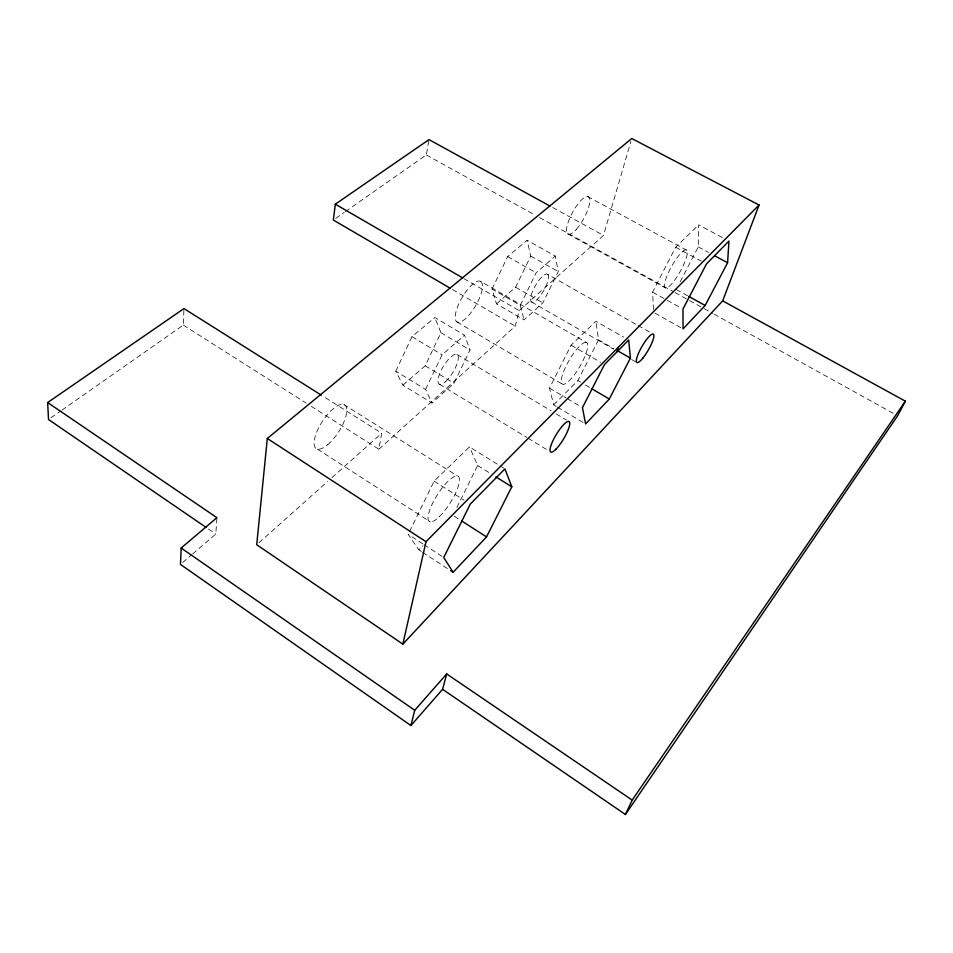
<?xml version="1.0" encoding="UTF-8"?>
<svg xmlns="http://www.w3.org/2000/svg" width="953" height="953" viewBox="0 0 953 953"><rect width="100%" height="100%" fill="white"/><g stroke="black" fill="none" stroke-linecap="round" stroke-linejoin="round"><path stroke-width="0.71" stroke-dasharray="4.76 3.57" d="M680.239 281.754L698.263 246.91L698.68 224.896L722.648 237.69M61.874 410.171L183.31 325.116L183.953 308.581M192.613 553.967L215.795 534.037L216.915 517.682M345.403 211.59L426.301 154.934L428.993 139.614M311.178 406.276L378.877 449.244L381.736 433.222L322.519 395.912M378.877 449.244L515.263 326.152L519.182 310.607L603.475 235.415L630.922 141.366M395.781 371.194L411.982 336.659L434.83 317.552L464.576 335.194L469.996 349.989L453.973 383.213L432.031 403.048L402.916 385.155L395.781 371.194L425.586 389.432L432.031 403.048M402.916 385.155L425.217 365.785L440.929 332.668L434.83 317.552M425.586 389.432L442.121 354.778L464.576 335.194M492.058 289.057L507.639 256.619L527.164 240.275L555.325 256.059L558.267 271.569L542.876 302.863L524.043 319.874L496.465 303.864L492.058 289.057L520.255 305.341L524.043 319.874M496.465 303.864L515.609 287.222L530.738 256.047L527.164 240.275M409.468 531.679L434.115 481.158L469.484 446.897L498.812 465.088M520.255 305.341L536.134 272.784L555.325 256.059M456.844 507.52L477.644 465.505L469.484 446.897M556.218 406.419L553.669 404.894L549.524 388.121L571.073 345.189L595.863 321.256L623.643 337.112M553.669 404.894L577.887 380.581L598.555 339.816L595.863 321.256M653.472 309.487L652.602 292.154L675.653 247.196L698.68 224.896M422.882 543.925L408.17 534.335L418.855 549.893L422.989 545.712M258.93 542.769L327.522 481.575M331.942 477.632L381.736 433.222M182.678 562.508L191.505 554.92M50.95 417.819L60.658 411.017M335.742 218.356L344.2 212.436M698.263 246.91L708.46 252.414M587.572 196.497L687.018 250.389A21.8 4.979 -60.8 0 1 672.901 282.445A21.8 4.979 -60.8 0 1 667.815 274.011A21.8 4.979 -60.8 0 1 687.018 250.389M675.653 247.196L701.348 261.134M552.692 207.528L603.475 235.415M676.237 289.498L687.554 295.752M426.301 154.934L534.371 214.735M539.589 217.618L673.7 291.821M674.998 292.535L712.761 313.43M714.059 314.145L896.344 415.008M567.452 233.711L664.896 287.639M652.602 292.154L681.717 308.343M654.902 313.096L681.764 328.166M530.738 256.047L558.267 271.569M547.749 274.404A16.022 4.836 -60.3 0 1 538.6 297.896A16.022 4.836 -60.3 0 1 532.286 292.106A16.022 4.836 -60.3 0 1 547.749 274.404L636.723 324.77M638.022 325.509L649.624 332.073M507.639 256.619L536.134 272.784M515.609 287.222L542.876 302.863M598.555 339.816L613.839 348.607M531.429 301.934L613.613 349.191M631.601 359.531L635.448 361.747M480.884 281.576A23.444 7.922 -59.8 0 1 468.328 315.86A23.444 7.922 -59.8 0 1 457.285 307.569A23.444 7.922 -59.8 0 1 480.884 281.576L586.857 342.746A24.051 6.183 -59.7 0 1 572.539 377.09A24.051 6.183 -59.7 0 1 564.128 370.264A24.051 6.183 -59.7 0 1 586.857 342.746M463.897 278.61L519.182 310.607M571.073 345.189L600.616 362.319M452.484 289.545L515.263 326.152M577.887 380.581L580.401 382.058M585.428 385.012L590.455 387.966M456.975 321.9L562.318 384.107M549.524 388.121L565.987 397.889M567.249 398.64L581.187 406.907M440.929 332.668L469.996 349.989M557.493 407.181L584.332 423.203M457.011 354.48L551.191 410.874M556.278 413.924L566.463 420.023M411.982 336.659L442.121 354.778M425.217 365.785L453.973 383.213M439.381 384.214L526.795 437.439M528.069 438.213L548.332 450.555M500.039 465.85L503.708 468.114M477.644 465.505L491.069 473.867M343.819 404.489L457.511 476M434.115 481.158L464.063 500.134M183.31 325.116L306.163 403.095M454.188 516.192L460.406 520.171M317.397 449.101L430.279 521.887M424.109 544.723L442.502 556.695M418.855 549.893L421.297 551.489M422.524 552.287L449.447 569.882M208.469 529.022L215.795 534.037M327.641 444.741A26.065 9.673 -57 0 0 345.796 406.073A26.065 9.673 -57 0 0 317.885 429.446A26.065 9.673 -57 0 0 327.641 444.741M439.464 516.538A26.827 7.588 -57.6 0 0 459.024 477.298A26.827 7.588 -57.6 0 0 432.781 502.91A26.827 7.588 -57.6 0 0 439.464 516.538M576.434 229.256A21.3 6.409 -61.4 0 0 589.049 197.307A21.3 6.409 -61.4 0 0 569.084 219.738A21.3 6.409 -61.4 0 0 576.434 229.256M445.385 381.724A17.285 5.658 -58.8 0 0 458 355.683A17.285 5.658 -58.8 0 0 441.036 370.562A17.285 5.658 -58.8 0 0 445.385 381.724"/><path stroke-width="1.43" d="M321.268 395.114L183.953 308.581L47.65 402.559L216.915 517.682L181.177 548.023L180.462 564.414L410.922 725.543L442.585 689.305L446.695 673.95L632.196 800.103L625.418 814.481L442.585 689.305M727.592 262.73L728.95 241.061L706.483 263.921L682.979 309.046L683.051 328.88L705.16 305.472L727.592 262.73L714.833 255.857M267.316 438.475L256.714 544.747L402.857 644.133L722.684 300.874L759.064 205.002L631.756 138.519L267.316 438.475L426.015 541.697L402.857 644.133M550.084 206.098L428.993 139.614L335.337 204.192L333.336 220.048L449.923 288.044M410.922 725.543L414.722 710.271L446.695 673.95M616.71 352.134L618.259 347.345M486.542 536.884L511.809 486.792L504.923 468.876L470.294 504.089L443.729 557.493L453.116 572.276L486.542 536.884L461.657 520.969M609.312 399.045L630.398 358.125L628.694 339.995L604.464 364.558L582.45 407.658L585.607 423.966L609.312 399.045L591.718 388.705M722.684 300.874L905.35 401.165L897.655 415.722L625.418 814.481M632.196 800.103L905.35 401.165M426.015 541.697L759.064 205.002M688.816 296.443L705.16 305.472M617.663 350.799L630.398 358.125M335.337 204.192L462.61 277.871M495.953 476.905L511.809 486.792M450.662 570.68L453.116 572.276M206.027 527.354L48.52 419.523L47.65 402.559M181.177 548.023L414.722 710.271M556.135 448.982A17.773 4.277 -58.9 0 0 569.68 422.572A17.773 4.277 -58.9 0 0 553.86 438.833A17.773 4.277 -58.9 0 0 556.135 448.982M643.12 357.792A16.439 3.645 -60 0 0 653.496 334.265A16.439 3.645 -60 0 0 638.641 352.979A16.439 3.645 -60 0 0 643.12 357.792"/></g></svg>
